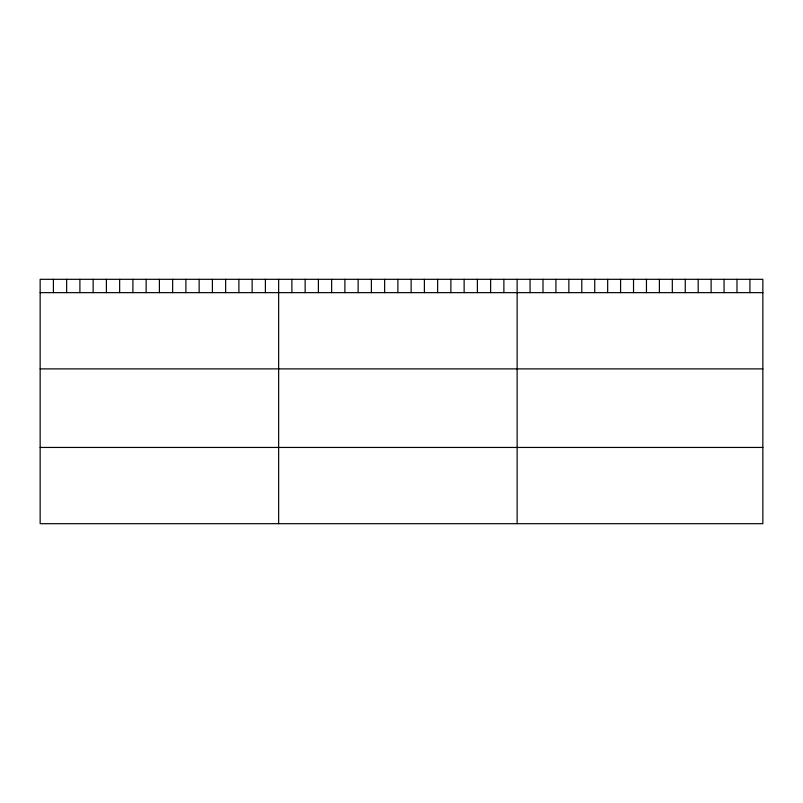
<?xml version="1.0" encoding="UTF-8"?>
<svg xmlns="http://www.w3.org/2000/svg" width="803" height="803" viewBox="0 0 803 803"><rect width="100%" height="100%" fill="white"/><g stroke="black" fill="none" stroke-linecap="round" stroke-linejoin="round"><path stroke-width="1.2" d="M762.85 292.643L762.85 523.686L40.15 523.686L40.15 279.314L762.85 279.314L762.85 292.643L40.15 292.643M40.15 368.888L762.85 368.888M40.15 447.442L762.85 447.442M749.922 279.314L749.922 292.643M736.983 279.314L736.983 292.643M724.055 279.314L724.055 292.643M711.117 279.314L711.117 292.643M698.188 279.314L698.188 292.643M685.25 279.314L685.25 292.643M672.322 279.314L672.322 292.643M659.393 279.314L659.393 292.643M646.455 279.314L646.455 292.643M633.527 279.314L633.527 292.643M620.589 279.314L620.589 292.643M607.66 279.314L607.66 292.643M594.732 279.314L594.732 292.643M581.794 279.314L581.794 292.643M568.865 279.314L568.865 292.643M555.927 279.314L555.927 292.643M542.999 279.314L542.999 292.643M530.06 279.314L530.06 292.643M517.132 279.314L517.132 523.686M503.882 279.314L503.882 292.643M490.633 279.314L490.633 292.643M477.383 279.314L477.383 292.643M464.134 279.314L464.134 292.643M450.884 279.314L450.884 292.643M437.635 279.314L437.635 292.643M424.385 279.314L424.385 292.643M411.136 279.314L411.136 292.643M397.886 279.314L397.886 292.643M384.637 279.314L384.637 292.643M371.387 279.314L371.387 292.643M358.138 279.314L358.138 292.643M344.889 279.314L344.889 292.643M331.639 279.314L331.639 292.643M318.389 279.314L318.389 292.643M305.14 279.314L305.14 292.643M291.89 279.314L291.89 292.643M278.641 279.314L278.641 523.686M265.391 279.314L265.391 292.643M252.142 279.314L252.142 292.643M238.892 279.314L238.892 292.643M225.643 279.314L225.643 292.643M212.393 279.314L212.393 292.643M199.144 279.314L199.144 292.643M185.894 279.314L185.894 292.643M172.645 279.314L172.645 292.643M159.395 279.314L159.395 292.643M146.146 279.314L146.146 292.643M132.897 279.314L132.897 292.643M119.647 279.314L119.647 292.643M106.397 279.314L106.397 292.643M93.148 279.314L93.148 292.643M79.898 279.314L79.898 292.643M66.649 279.314L66.649 292.643M53.399 279.314L53.399 292.643"/></g></svg>
